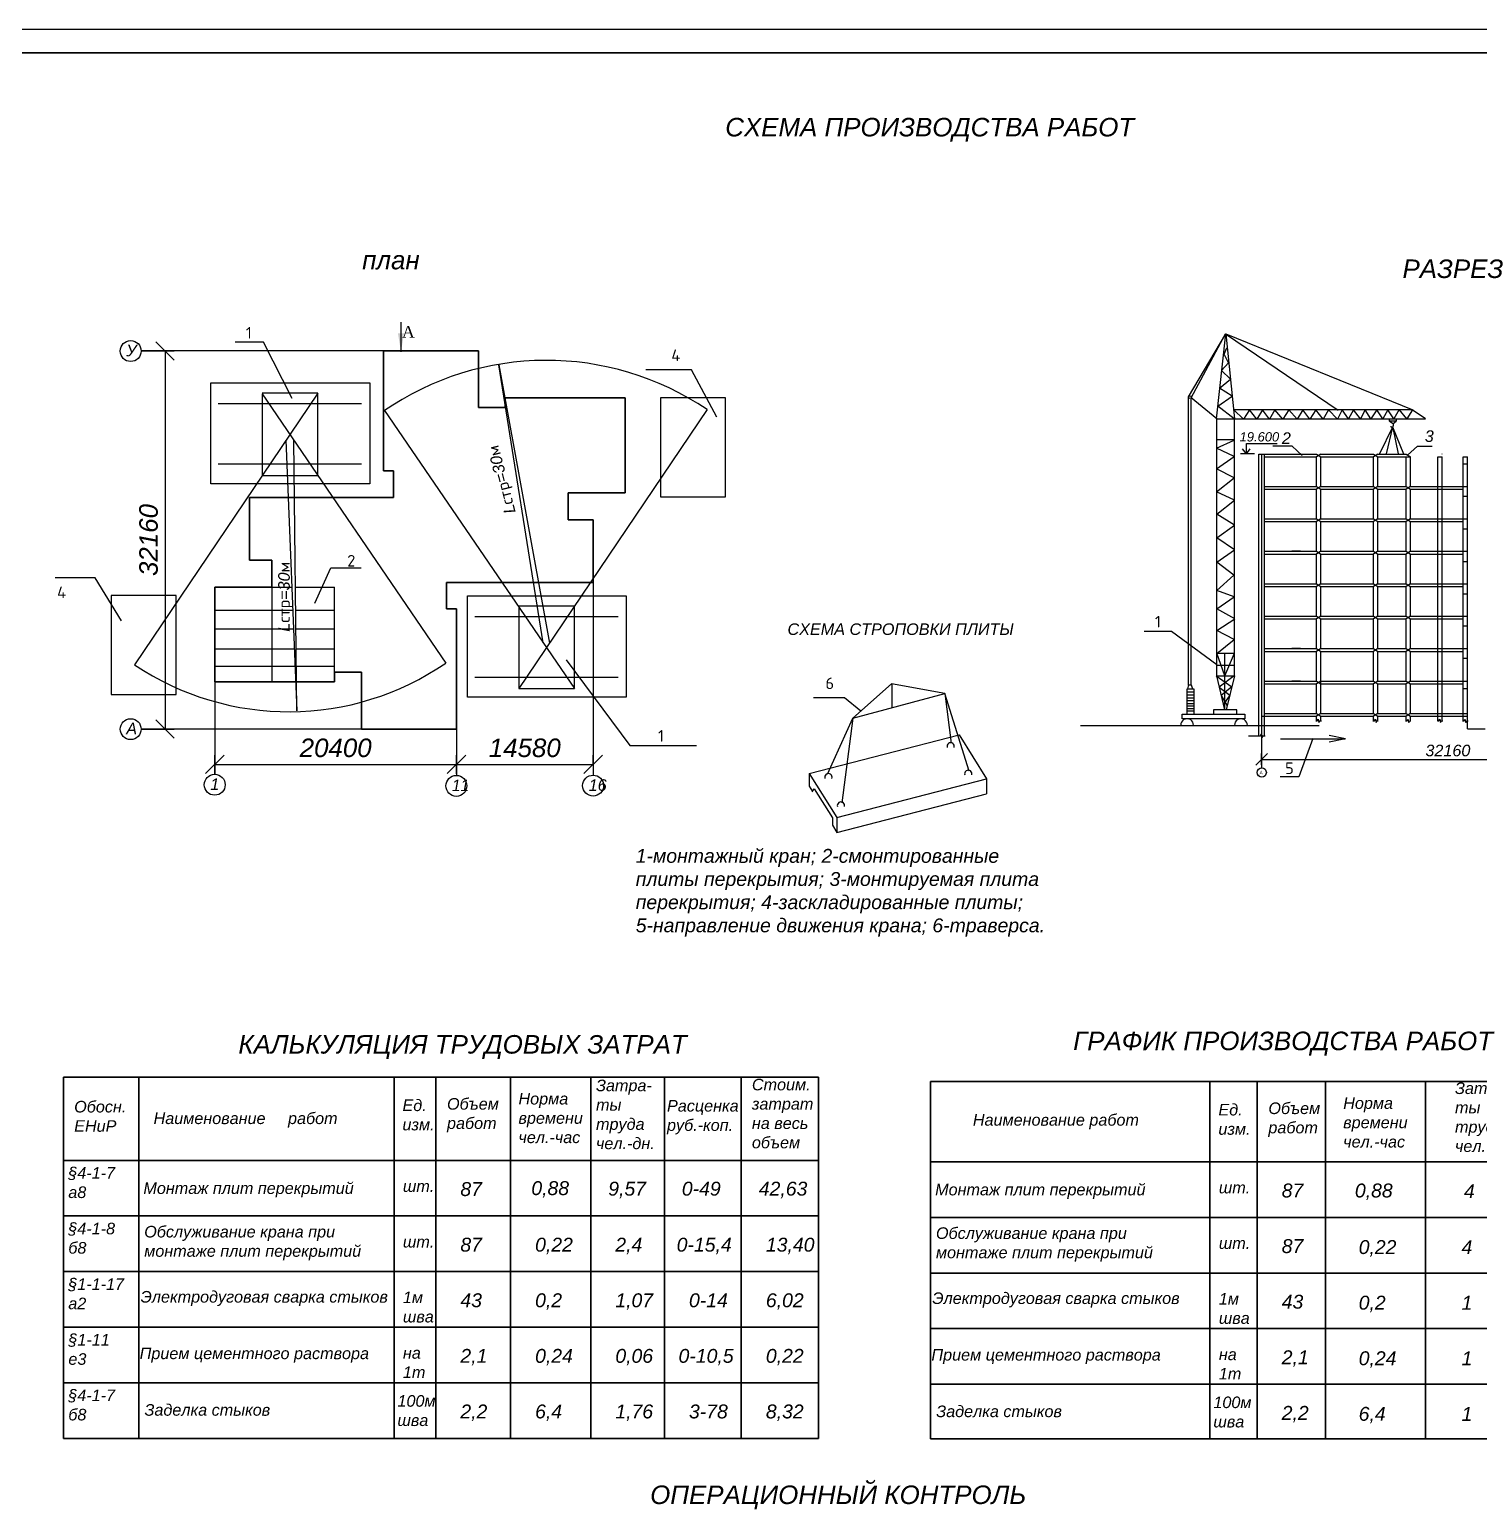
# Model space of a CAD drawing. Header units: millimetres. Extents: x 3254 to 5837, y -104 to 1724.
# Drawn here: x 4365 to 4678, y 1404.5 to 1723.9 of the extents above; entities that cross this region are included whole.
import ezdxf

# ---------------------------------------------------------------- set-up
doc = ezdxf.new("R2010")
doc.units = ezdxf.units.MM
doc.layers.add('Нормальная', color=5, linetype='Continuous', lineweight=25)
doc.layers.add('Толстая', color=6, linetype='Continuous', lineweight=35)
doc.layers.add('Текст', color=14, linetype='Continuous')
doc.styles.get("Standard").update_dxf_attribs({"font": 'ARIALI.TTF'})
doc.styles.add('style1', font='ARIALI.TTF', dxfattribs={"height": 4})
doc.dimstyles.new('Copy(2) of LIN', dxfattribs={"dimscale": 0, "dimtxt": 4, "dimasz": 4, "dimexe": 2, "dimexo": 0, "dimgap": 1.5, "dimtad": 1, "dimdec": 0, "dimdsep": 46, "dimtxsty": 'Standard', "dimblk": 'OBLIQUE', "dimcen": 5, "dimadec": 0, "dimazin": 0, "dimtfac": 1, "dimtdec": 0, "dimtmove": 0, "dimatfit": 0, "dimfxl": 0, "dimtolj": 1, "dimarcsym": 0})
doc.dimstyles.new('ISO-25', dxfattribs={"dimtxt": 2.5, "dimasz": 2.5, "dimexe": 1.25, "dimexo": 0.625, "dimtad": 1, "dimtxsty": 'Standard', "dimcen": 2.5, "dimadec": 0, "dimazin": 0, "dimtfac": 1, "dimtmove": 0, "dimatfit": 3, "dimfxl": 0, "dimarcsym": 0})

# ---------------------------------------------------------------- blocks, each defined once
blk = doc.blocks.new('_OBLIQUE')
at = {"color": 0, "linetype": 'ByBlock'}
blk.add_line((-0.5, -0.5), (0.5, 0.5), dxfattribs=at)
blk = doc.blocks.new('*D463')
at = {"layer": 'DEFPOINTS', "color": 0}
for p in [(4457.15, 1565.27), (4486.65, 1565.27), (4486.65, 1565.27)]:
    blk.add_point(p, dxfattribs=at)
at = {"layer": 'Нормальная', "color": 0, "lineweight": -2}
for p, q in [((4457.15, 1565.27), (4457.15, 1567.27)), ((4457.15, 1565.27), (4486.65, 1565.27)), ((4486.65, 1565.27), (4486.65, 1567.27))]:
    blk.add_line(p, q, dxfattribs=at)
at = {"layer": 'Нормальная', "color": 0, "lineweight": -2, "xscale": 4, "yscale": 4, "zscale": 4, "rotation": 180}
blk.add_blockref('_OBLIQUE', (4457.15, 1565.27), dxfattribs=at)
at = {"layer": 'Нормальная', "color": 0, "lineweight": -2, "xscale": 4, "yscale": 4, "zscale": 4}
blk.add_blockref('_OBLIQUE', (4486.65, 1565.27), dxfattribs=at)
at = {"layer": 'Нормальная', "color": 0, "insert": (4471.9, 1568.81), "char_height": 4, "attachment_point": 5}
blk.add_mtext('\\A1;14580', dxfattribs=at)
blk = doc.blocks.new('*D464')
at = {"layer": 'DEFPOINTS', "color": 0}
for p in [(4457.15, 1565.27), (4405.02, 1563.23), (4457.15, 1563.23)]:
    blk.add_point(p, dxfattribs=at)
at = {"layer": 'Нормальная', "color": 0, "lineweight": -2}
for p, q in [((4405.02, 1563.23), (4405.02, 1567.27)), ((4405.02, 1565.27), (4457.15, 1565.27)), ((4457.15, 1563.23), (4457.15, 1567.27))]:
    blk.add_line(p, q, dxfattribs=at)
at = {"layer": 'Нормальная', "color": 0, "lineweight": -2, "xscale": 4, "yscale": 4, "zscale": 4, "rotation": 180}
blk.add_blockref('_OBLIQUE', (4405.02, 1565.27), dxfattribs=at)
at = {"layer": 'Нормальная', "color": 0, "lineweight": -2, "xscale": 4, "yscale": 4, "zscale": 4}
blk.add_blockref('_OBLIQUE', (4457.15, 1565.27), dxfattribs=at)
at = {"layer": 'Нормальная', "color": 0, "insert": (4431.08, 1568.81), "char_height": 4, "attachment_point": 5}
blk.add_mtext('\\A1;20400', dxfattribs=at)
blk = doc.blocks.new('*D465')
at = {"layer": 'DEFPOINTS', "color": 0}
for p in [(4389.12, 1654.49), (4389.12, 1572.89), (4394.25, 1572.89)]:
    blk.add_point(p, dxfattribs=at)
at = {"layer": 'Нормальная', "color": 0, "lineweight": -2}
for p, q in [((4389.12, 1654.49), (4396.25, 1654.49)), ((4394.25, 1654.49), (4394.25, 1572.89)), ((4389.12, 1572.89), (4396.25, 1572.89))]:
    blk.add_line(p, q, dxfattribs=at)
at = {"layer": 'Нормальная', "color": 0, "lineweight": -2, "xscale": 4, "yscale": 4, "zscale": 4}
for p, rotation in [((4394.25, 1654.49), 90), ((4394.25, 1572.89), 270)]:
    blk.add_blockref('_OBLIQUE', p, dxfattribs=dict(at, rotation=rotation))
at = {"layer": 'Нормальная', "color": 0, "insert": (4390.71, 1613.69), "char_height": 4, "attachment_point": 5, "rotation": 90}
blk.add_mtext('\\A1;32160', dxfattribs=at)
blk = doc.blocks.new('*D466')
at = {"layer": 'DEFPOINTS', "color": 0}
for p in [(4711.37, 1566.33), (4630.97, 1564.55), (4711.37, 1564.55)]:
    blk.add_point(p, dxfattribs=at)
at = {"layer": 'Нормальная', "color": 0, "lineweight": -2}
for p, q in [((4630.97, 1565.17), (4630.97, 1567.58)), ((4630.97, 1566.33), (4711.37, 1566.33)), ((4711.37, 1565.17), (4711.37, 1567.58))]:
    blk.add_line(p, q, dxfattribs=at)
at = {"layer": 'Нормальная', "color": 0, "lineweight": -2, "xscale": 2.5, "yscale": 2.5, "zscale": 2.5, "rotation": 180}
blk.add_blockref('_OBLIQUE', (4630.97, 1566.33), dxfattribs=at)
at = {"layer": 'Нормальная', "color": 0, "lineweight": -2, "xscale": 2.5, "yscale": 2.5, "zscale": 2.5}
blk.add_blockref('_OBLIQUE', (4711.37, 1566.33), dxfattribs=at)
at = {"layer": 'Нормальная', "color": 0, "insert": (4671.17, 1568.24), "char_height": 2.5, "attachment_point": 5}
blk.add_mtext('32160', dxfattribs=at)

msp = doc.modelspace()

# ---------------------------------------------------------------- linework, layer by layer
at = {"layer": 'Нормальная', "color": 0}
for p, q in [((4615.203, 1644.58), (4623.205, 1658.184)), ((4615.777, 1644.409), (4623.166, 1658.164)), ((4621.223, 1639.823), (4623.203, 1658.177)), ((4623.166, 1658.164), (4647.461, 1641.746)), ((4623.203, 1658.177), (4625.082, 1639.818)), ((4623.205, 1658.184), (4663.57, 1641.803)), ((4415.528, 1656.384), (4409.363, 1656.384)), ((4421.693, 1644.204), (4415.528, 1656.384)), ((4622.849, 1653.776), (4623.463, 1655.185)), ((4441.418, 1654.494), (4389.118, 1654.494)), ((4451.361, 1654.494), (4441.418, 1654.494)), ((4466.331, 1651.506), (4477.218, 1591.398)), ((4475.88, 1591.493), (4466.331, 1651.506)), ((4622.288, 1650.282), (4623.784, 1651.967)), ((4623.784, 1651.967), (4622.849, 1653.776)), ((4507.923, 1650.401), (4498.042, 1650.401)), ((4513.342, 1640.212), (4507.923, 1650.401)), ((4621.867, 1646.452), (4624.244, 1648.444)), ((4624.244, 1648.444), (4622.288, 1650.282)), ((4427.247, 1645.409), (4387.667, 1586.761)), ((4404.151, 1647.623), (4438.447, 1647.623)), ((4404.151, 1625.789), (4404.151, 1647.623)), ((4427.247, 1645.409), (4415.237, 1645.409)), ((4415.237, 1645.209), (4454.868, 1587.145)), ((4415.237, 1645.209), (4415.237, 1627.614)), ((4427.247, 1627.614), (4427.247, 1645.409)), ((4438.447, 1647.623), (4438.447, 1625.789)), ((4624.627, 1644.729), (4621.867, 1646.452)), ((4405.751, 1643.185), (4436.67, 1643.185)), ((4511.254, 1641.831), (4470.614, 1581.612)), ((4515.255, 1644.351), (4501.23, 1644.351)), ((4501.23, 1644.351), (4501.23, 1623.018)), ((4515.255, 1623.018), (4515.255, 1644.351)), ((4615.203, 1582.384), (4615.203, 1644.58)), ((4615.777, 1582.359), (4615.777, 1644.409)), ((4621.279, 1639.872), (4615.777, 1644.404)), ((4621.483, 1642.584), (4624.627, 1644.729)), ((4625.049, 1639.827), (4621.483, 1642.584)), ((4663.471, 1641.791), (4624.798, 1641.791)), ((4627.015, 1639.808), (4624.995, 1641.776)), ((4628.345, 1641.776), (4627.015, 1639.808)), ((4629.961, 1639.808), (4628.345, 1641.776)), ((4631.143, 1641.776), (4629.961, 1639.808)), ((4632.67, 1639.808), (4631.143, 1641.776)), ((4633.802, 1641.776), (4632.67, 1639.808)), ((4635.576, 1639.808), (4633.802, 1641.776)), ((4636.856, 1641.776), (4635.576, 1639.808)), ((4638.629, 1639.808), (4636.856, 1641.776)), ((4639.861, 1641.776), (4638.629, 1639.808)), ((4641.388, 1639.808), (4639.861, 1641.776)), ((4642.668, 1641.776), (4641.388, 1639.808)), ((4644.244, 1639.808), (4642.668, 1641.776)), ((4645.426, 1641.776), (4644.244, 1639.808)), ((4647.347, 1639.808), (4645.426, 1641.776)), ((4648.36, 1641.773), (4647.347, 1639.808)), ((4649.736, 1639.818), (4648.36, 1641.773)), ((4650.807, 1641.773), (4649.736, 1639.818)), ((4652.276, 1639.818), (4650.807, 1641.773)), ((4653.346, 1641.773), (4652.276, 1639.818)), ((4654.57, 1639.818), (4653.346, 1641.773)), ((4655.855, 1641.773), (4654.57, 1639.818)), ((4657.14, 1639.818), (4655.855, 1641.773)), ((4658.241, 1641.773), (4657.14, 1639.818)), ((4659.526, 1639.818), (4658.241, 1641.773)), ((4660.689, 1641.835), (4659.526, 1639.818)), ((4662.341, 1639.818), (4660.689, 1641.835)), ((4663.504, 1641.773), (4662.341, 1639.818)), ((4666.314, 1639.818), (4663.471, 1641.791)), ((4441.643, 1641.654), (4482.624, 1581.612)), ((4621.267, 1639.818), (4625.082, 1639.818)), ((4621.267, 1584.35), (4621.267, 1639.818)), ((4625.082, 1639.818), (4666.314, 1639.818)), ((4625.082, 1584.35), (4625.082, 1639.818)), ((4658.587, 1639.36), (4658.587, 1639.811)), ((4660, 1639.36), (4658.587, 1639.36)), ((4658.593, 1639.348), (4659.381, 1638.813)), ((4659.371, 1638.82), (4659.371, 1638.339)), ((4659.381, 1638.813), (4660.003, 1639.367)), ((4660, 1639.811), (4660, 1639.36)), ((4659.24, 1638.036), (4656.387, 1632.273)), ((4659.24, 1638.036), (4657.875, 1632.273)), ((4659.24, 1638.098), (4661.597, 1632.273)), ((4659.302, 1637.912), (4660.419, 1632.273)), ((4420.36, 1635.213), (4422.725, 1576.841)), ((4422.725, 1576.841), (4422.022, 1635.259)), ((4621.241, 1633.494), (4625.062, 1635.267)), ((4625.062, 1631.722), (4621.241, 1633.494)), ((4621.267, 1635.358), (4625.082, 1635.358)), ((4629.449, 1632.32), (4626.393, 1632.32)), ((4627.727, 1632.32), (4626.866, 1633.401)), ((4627.727, 1632.32), (4627.727, 1634.547)), ((4627.727, 1634.547), (4634.332, 1634.547)), ((4627.727, 1632.32), (4628.458, 1633.347)), ((4630.328, 1632.257), (4642.798, 1632.257)), ((4630.328, 1571.449), (4630.328, 1632.257)), ((4630.965, 1632.257), (4630.965, 1564.499)), ((4631.603, 1571.449), (4631.603, 1632.257)), ((4637.533, 1633.938), (4633.403, 1633.938)), ((4639.684, 1631.961), (4637.533, 1633.938)), ((4643.748, 1632.257), (4642.798, 1631.657)), ((4642.798, 1632.257), (4643.748, 1631.657)), ((4643.748, 1632.257), (4655.09, 1632.257)), ((4650.228, 1632.257), (4652.728, 1632.257)), ((4656.04, 1632.257), (4655.09, 1631.657)), ((4655.09, 1632.257), (4656.04, 1631.657)), ((4656.04, 1632.257), (4662.14, 1632.257)), ((4662.14, 1632.257), (4663.09, 1631.657)), ((4662.458, 1632.04), (4664.629, 1633.976)), ((4664.629, 1633.976), (4667.769, 1633.976)), ((4669.94, 1632.257), (4669.94, 1632.26)), ((4436.67, 1630.049), (4405.751, 1630.049)), ((4621.241, 1629.063), (4625.062, 1631.722)), ((4625.062, 1627.086), (4621.241, 1629.063)), ((4631.603, 1631.657), (4642.798, 1631.657)), ((4642.798, 1625.257), (4642.798, 1631.657)), ((4643.748, 1631.657), (4655.09, 1631.657)), ((4643.748, 1625.257), (4643.748, 1631.657)), ((4655.09, 1625.257), (4655.09, 1631.657)), ((4656.04, 1631.657), (4663.09, 1631.657)), ((4656.04, 1625.257), (4656.04, 1631.657)), ((4662.14, 1625.257), (4662.14, 1631.657)), ((4663.09, 1625.257), (4663.09, 1631.657)), ((4668.99, 1631.662), (4669.94, 1631.662)), ((4668.99, 1574.675), (4668.99, 1631.662)), ((4669.94, 1574.675), (4669.94, 1631.662)), ((4674.44, 1631.662), (4675.39, 1631.662)), ((4674.44, 1574.675), (4674.44, 1631.662)), ((4674.44, 1630.153), (4675.39, 1630.153)), ((4675.39, 1572.945), (4675.39, 1631.662)), ((4415.237, 1627.614), (4427.247, 1627.614)), ((4621.241, 1624.086), (4625.062, 1627.086)), ((4438.447, 1625.789), (4404.151, 1625.789)), ((4501.23, 1623.018), (4515.255, 1623.018)), ((4625.113, 1622.309), (4621.241, 1624.086)), ((4631.603, 1625.257), (4642.798, 1625.257)), ((4631.603, 1624.657), (4642.798, 1624.657)), ((4643.748, 1625.257), (4642.798, 1624.657)), ((4642.798, 1625.257), (4643.748, 1624.657)), ((4642.798, 1618.257), (4642.798, 1624.657)), ((4643.748, 1625.257), (4655.09, 1625.257)), ((4643.748, 1624.657), (4655.09, 1624.657)), ((4643.748, 1618.257), (4643.748, 1624.657)), ((4650.228, 1625.257), (4652.728, 1625.257)), ((4656.04, 1625.257), (4655.09, 1624.657)), ((4655.09, 1625.257), (4656.04, 1624.657)), ((4655.09, 1618.257), (4655.09, 1624.657)), ((4656.04, 1625.257), (4662.14, 1625.257)), ((4656.04, 1624.657), (4662.14, 1624.657)), ((4656.04, 1618.257), (4656.04, 1624.657)), ((4663.09, 1625.257), (4662.14, 1624.657)), ((4662.14, 1625.257), (4663.09, 1624.657)), ((4662.14, 1618.257), (4662.14, 1624.657)), ((4663.09, 1625.257), (4675.39, 1625.257)), ((4663.09, 1624.657), (4674.44, 1624.657)), ((4663.09, 1618.257), (4663.09, 1624.657)), ((4669.932, 1625.258), (4672.432, 1625.258)), ((4674.44, 1623.158), (4675.39, 1623.158)), ((4621.293, 1619.256), (4625.113, 1622.309)), ((4625.113, 1616.891), (4621.293, 1619.256)), ((4621.293, 1614.143), (4625.113, 1616.891)), ((4631.603, 1618.257), (4642.798, 1618.257)), ((4631.603, 1617.657), (4642.798, 1617.657)), ((4643.748, 1618.257), (4642.798, 1617.657)), ((4642.798, 1618.257), (4643.748, 1617.657)), ((4642.798, 1611.257), (4642.798, 1617.657)), ((4643.748, 1618.257), (4655.09, 1618.257)), ((4643.748, 1617.657), (4655.09, 1617.657)), ((4643.748, 1611.257), (4643.748, 1617.657)), ((4650.228, 1618.257), (4652.728, 1618.257)), ((4656.04, 1618.257), (4655.09, 1617.657)), ((4655.09, 1618.257), (4656.04, 1617.657)), ((4655.09, 1611.257), (4655.09, 1617.657)), ((4656.04, 1618.257), (4662.14, 1618.257)), ((4656.04, 1617.657), (4662.14, 1617.657)), ((4656.04, 1611.257), (4656.04, 1617.657)), ((4663.09, 1618.257), (4662.14, 1617.657)), ((4662.14, 1618.257), (4663.09, 1617.657)), ((4662.14, 1611.257), (4662.14, 1617.657)), ((4663.09, 1618.257), (4675.39, 1618.257)), ((4663.09, 1617.657), (4674.44, 1617.657)), ((4663.09, 1611.257), (4663.09, 1617.657)), ((4625.113, 1611.548), (4621.293, 1614.143)), ((4674.44, 1616.078), (4675.39, 1616.078)), ((4621.293, 1608.877), (4625.113, 1611.548)), ((4631.603, 1611.257), (4642.798, 1611.257)), ((4631.603, 1610.657), (4642.798, 1610.657)), ((4639.337, 1611.259), (4637.462, 1611.259)), ((4643.748, 1611.257), (4642.798, 1610.657)), ((4642.798, 1611.257), (4643.748, 1610.657)), ((4642.798, 1604.257), (4642.798, 1610.657)), ((4643.748, 1611.257), (4655.09, 1611.257)), ((4643.748, 1610.657), (4655.09, 1610.657)), ((4643.748, 1604.257), (4643.748, 1610.657)), ((4650.228, 1611.257), (4652.728, 1611.257)), ((4656.04, 1611.257), (4655.09, 1610.657)), ((4655.09, 1611.257), (4656.04, 1610.657)), ((4655.09, 1604.257), (4655.09, 1610.657)), ((4656.04, 1611.257), (4662.14, 1611.257)), ((4656.04, 1610.657), (4662.14, 1610.657)), ((4656.04, 1604.257), (4656.04, 1610.657)), ((4663.09, 1611.257), (4662.14, 1610.657)), ((4662.14, 1611.257), (4663.09, 1610.657)), ((4662.14, 1604.257), (4662.14, 1610.657)), ((4663.09, 1611.257), (4675.39, 1611.257)), ((4663.09, 1610.657), (4674.44, 1610.657)), ((4663.09, 1604.257), (4663.09, 1610.657)), ((4426.592, 1600.034), (4430.068, 1607.674)), ((4430.068, 1607.674), (4436.558, 1607.674)), ((4624.96, 1606.129), (4621.293, 1608.877)), ((4674.44, 1609.035), (4675.39, 1609.035)), ((4379.148, 1605.505), (4370.542, 1605.505)), ((4384.886, 1596.271), (4379.148, 1605.505)), ((4417.271, 1603.48), (4421.646, 1603.48)), ((4417.271, 1603.48), (4417.271, 1583.066)), ((4422.404, 1603.48), (4430.855, 1603.48)), ((4430.855, 1585.155), (4430.855, 1603.539)), ((4454.976, 1604.529), (4457.146, 1604.529)), ((4486.655, 1604.529), (4486.655, 1562.877)), ((4621.288, 1602.824), (4624.96, 1606.129)), ((4631.603, 1604.257), (4642.798, 1604.257)), ((4631.603, 1603.657), (4642.798, 1603.657)), ((4643.748, 1604.257), (4642.798, 1603.657)), ((4642.798, 1604.257), (4643.748, 1603.657)), ((4642.798, 1597.257), (4642.798, 1603.657)), ((4643.748, 1604.257), (4655.09, 1604.257)), ((4643.748, 1603.657), (4655.09, 1603.657)), ((4643.748, 1597.257), (4643.748, 1603.657)), ((4650.228, 1604.257), (4652.728, 1604.257)), ((4656.04, 1604.257), (4655.09, 1603.657)), ((4655.09, 1604.257), (4656.04, 1603.657)), ((4655.09, 1597.257), (4655.09, 1603.657)), ((4656.04, 1604.257), (4662.14, 1604.257)), ((4656.04, 1603.657), (4662.14, 1603.657)), ((4656.04, 1597.257), (4656.04, 1603.657)), ((4663.09, 1604.257), (4662.14, 1603.657)), ((4662.14, 1604.257), (4663.09, 1603.657)), ((4662.14, 1597.257), (4662.14, 1603.657)), ((4663.09, 1604.257), (4675.39, 1604.257)), ((4663.09, 1603.657), (4674.44, 1603.657)), ((4663.09, 1597.257), (4663.09, 1603.657)), ((4396.68, 1601.684), (4382.655, 1601.684)), ((4382.655, 1601.684), (4382.655, 1580.35)), ((4396.68, 1580.35), (4396.68, 1601.684)), ((4459.528, 1601.621), (4493.824, 1601.621)), ((4459.528, 1579.788), (4459.528, 1601.621)), ((4493.824, 1601.621), (4493.824, 1579.788)), ((4625.063, 1601.41), (4621.288, 1602.824)), ((4621.288, 1598.851), (4625.063, 1601.41)), ((4674.44, 1602.089), (4675.39, 1602.089)), ((4405.018, 1598.577), (4421.844, 1598.577)), ((4422.463, 1598.577), (4430.855, 1598.577)), ((4461.127, 1597.184), (4492.047, 1597.184)), ((4482.624, 1599.408), (4470.614, 1599.408)), ((4470.614, 1599.208), (4470.614, 1581.612)), ((4482.624, 1581.612), (4482.624, 1599.408)), ((4625.198, 1596.696), (4621.288, 1598.851)), ((4631.603, 1597.257), (4642.798, 1597.257)), ((4643.748, 1597.257), (4642.798, 1596.657)), ((4642.798, 1597.257), (4643.748, 1596.657)), ((4643.748, 1597.257), (4655.09, 1597.257)), ((4650.228, 1597.257), (4652.728, 1597.257)), ((4656.04, 1597.257), (4655.09, 1596.657)), ((4655.09, 1597.257), (4656.04, 1596.657)), ((4656.04, 1597.257), (4662.14, 1597.257)), ((4663.09, 1597.257), (4662.14, 1596.657)), ((4662.14, 1597.257), (4663.09, 1596.657)), ((4663.09, 1597.257), (4675.39, 1597.257)), ((4405.018, 1594.537), (4422.008, 1594.537)), ((4422.512, 1594.537), (4430.855, 1594.537)), ((4611.543, 1593.909), (4605.59, 1593.909)), ((4621.285, 1586.745), (4611.543, 1593.909)), ((4621.288, 1594.137), (4625.198, 1596.696)), ((4625.063, 1592.185), (4621.288, 1594.137)), ((4631.603, 1596.657), (4642.798, 1596.657)), ((4642.798, 1590.257), (4642.798, 1596.657)), ((4643.748, 1596.657), (4655.09, 1596.657)), ((4643.748, 1590.257), (4643.748, 1596.657)), ((4655.09, 1590.257), (4655.09, 1596.657)), ((4656.04, 1596.657), (4662.14, 1596.657)), ((4656.04, 1590.257), (4656.04, 1596.657)), ((4662.14, 1590.257), (4662.14, 1596.657)), ((4663.09, 1596.657), (4674.44, 1596.657)), ((4663.09, 1590.257), (4663.09, 1596.657)), ((4674.44, 1595.164), (4675.39, 1595.164)), ((4621.288, 1589.222), (4625.063, 1592.185)), ((4405.018, 1590.169), (4422.185, 1590.169)), ((4422.564, 1590.169), (4430.855, 1590.169)), ((4480.806, 1587.801), (4494.591, 1569.337)), ((4623.028, 1584.35), (4621.267, 1589.233)), ((4621.267, 1589.233), (4625.082, 1589.233)), ((4623.028, 1584.35), (4625.082, 1589.233)), ((4623.028, 1577.063), (4623.028, 1589.233)), ((4631.603, 1590.257), (4642.798, 1590.257)), ((4631.603, 1589.657), (4642.798, 1589.657)), ((4639.338, 1590.263), (4637.463, 1590.263)), ((4643.748, 1590.257), (4642.798, 1589.657)), ((4642.798, 1590.257), (4643.748, 1589.657)), ((4642.798, 1583.257), (4642.798, 1589.657)), ((4643.748, 1590.257), (4655.09, 1590.257)), ((4643.748, 1589.657), (4655.09, 1589.657)), ((4643.748, 1583.257), (4643.748, 1589.657)), ((4650.228, 1590.257), (4652.728, 1590.257)), ((4656.04, 1590.257), (4655.09, 1589.657)), ((4655.09, 1590.257), (4656.04, 1589.657)), ((4655.09, 1583.257), (4655.09, 1589.657)), ((4656.04, 1590.257), (4662.14, 1590.257)), ((4656.04, 1589.657), (4662.14, 1589.657)), ((4656.04, 1583.257), (4656.04, 1589.657)), ((4663.09, 1590.257), (4662.14, 1589.657)), ((4662.14, 1590.257), (4663.09, 1589.657)), ((4662.14, 1583.257), (4662.14, 1589.657)), ((4663.09, 1590.257), (4675.39, 1590.257)), ((4663.09, 1589.657), (4674.44, 1589.657)), ((4663.09, 1583.257), (4663.09, 1589.657)), ((4674.44, 1588.158), (4675.39, 1588.158)), ((4405.018, 1586.456), (4422.335, 1586.456)), ((4405.018, 1585.155), (4405.018, 1563.227)), ((4422.609, 1586.456), (4430.855, 1586.456)), ((4621.179, 1584.399), (4624.516, 1581.982)), ((4621.267, 1586.649), (4625.082, 1586.649)), ((4621.267, 1584.35), (4625.082, 1584.35)), ((4621.267, 1584.35), (4625.082, 1584.35)), ((4623.028, 1577.063), (4621.267, 1584.35)), ((4625.017, 1584.399), (4621.763, 1581.899)), ((4625.082, 1584.35), (4623.322, 1577.063)), ((4492.047, 1584.048), (4461.127, 1584.048)), ((4470.614, 1581.612), (4482.624, 1581.612)), ((4551.051, 1582.613), (4542.722, 1575.273)), ((4551.051, 1582.613), (4542.722, 1575.273)), ((4562.561, 1580.569), (4551.051, 1582.613)), ((4551.114, 1582.657), (4551.114, 1577.49)), ((4614.867, 1581.559), (4616.35, 1581.559)), ((4614.867, 1576.126), (4614.867, 1581.559)), ((4615.007, 1581.564), (4615.223, 1582.397)), ((4615.223, 1582.397), (4615.763, 1582.397)), ((4615.763, 1582.397), (4616.072, 1581.564)), ((4616.35, 1581.559), (4616.35, 1576.126)), ((4621.763, 1581.899), (4624.099, 1580.232)), ((4624.516, 1581.982), (4622.263, 1580.148)), ((4631.603, 1583.257), (4642.798, 1583.257)), ((4631.603, 1582.657), (4642.798, 1582.657)), ((4639.347, 1583.245), (4637.472, 1583.245)), ((4643.748, 1583.257), (4642.798, 1582.657)), ((4642.798, 1583.257), (4643.748, 1582.657)), ((4642.798, 1576.257), (4642.798, 1582.657)), ((4643.748, 1582.657), (4643.748, 1583.257)), ((4643.748, 1583.257), (4655.09, 1583.257)), ((4643.748, 1576.257), (4643.748, 1582.657)), ((4643.748, 1582.657), (4655.09, 1582.657)), ((4650.228, 1583.257), (4652.728, 1583.257)), ((4656.04, 1583.257), (4655.09, 1582.657)), ((4655.09, 1583.257), (4656.04, 1582.657)), ((4655.09, 1576.257), (4655.09, 1582.657)), ((4656.04, 1583.257), (4662.14, 1583.257)), ((4656.04, 1576.257), (4656.04, 1582.657)), ((4656.04, 1582.657), (4662.14, 1582.657)), ((4663.09, 1583.257), (4662.14, 1582.657)), ((4662.14, 1583.257), (4663.09, 1582.657)), ((4662.14, 1576.257), (4662.14, 1582.657)), ((4663.09, 1583.257), (4675.39, 1583.257)), ((4663.09, 1582.657), (4674.44, 1582.657)), ((4663.09, 1576.257), (4663.09, 1582.657)), ((4674.44, 1581.661), (4675.39, 1581.661)), ((4382.655, 1580.35), (4396.68, 1580.35)), ((4493.824, 1579.788), (4459.528, 1579.788)), ((4540.887, 1579.648), (4534.264, 1579.648)), ((4544.441, 1576.744), (4540.887, 1579.648)), ((4542.722, 1575.273), (4562.561, 1580.569)), ((4562.561, 1580.569), (4563.912, 1569.836)), ((4567.862, 1563.827), (4562.561, 1580.569)), ((4614.867, 1580.921), (4616.35, 1580.921)), ((4614.867, 1580.268), (4616.35, 1580.268)), ((4614.867, 1579.615), (4616.35, 1579.615)), ((4614.867, 1579.016), (4616.35, 1579.016)), ((4614.867, 1578.418), (4616.35, 1578.418)), ((4622.263, 1580.148), (4623.515, 1577.898)), ((4624.099, 1580.232), (4622.681, 1578.148)), ((4537.249, 1563.143), (4542.722, 1575.273)), ((4542.722, 1575.273), (4540.328, 1556.993)), ((4613.792, 1576.126), (4627.309, 1576.126)), ((4613.792, 1575.114), (4613.792, 1576.126)), ((4627.309, 1575.114), (4613.792, 1575.114)), ((4614.862, 1577.874), (4616.35, 1577.874)), ((4614.867, 1577.303), (4616.35, 1577.303)), ((4614.867, 1576.813), (4616.35, 1576.813)), ((4620.581, 1577.059), (4620.581, 1576.126)), ((4625.58, 1577.059), (4620.581, 1577.059)), ((4625.58, 1576.126), (4625.58, 1577.059)), ((4627.309, 1576.126), (4627.309, 1575.114)), ((4630.965, 1575.657), (4642.798, 1575.657)), ((4630.965, 1575.657), (4639.002, 1575.657)), ((4631.603, 1576.257), (4642.798, 1576.257)), ((4643.748, 1576.257), (4642.798, 1575.657)), ((4642.798, 1576.257), (4643.748, 1575.657)), ((4642.798, 1574.675), (4642.798, 1575.657)), ((4642.981, 1574.675), (4643.17, 1574.993)), ((4643.17, 1574.993), (4643.348, 1574.317)), ((4643.748, 1576.257), (4655.09, 1576.257)), ((4643.748, 1575.657), (4655.09, 1575.657)), ((4643.748, 1574.675), (4643.748, 1575.657)), ((4656.04, 1576.257), (4655.09, 1575.657)), ((4655.09, 1576.257), (4656.04, 1575.657)), ((4655.09, 1574.675), (4655.09, 1575.657)), ((4655.322, 1574.675), (4655.511, 1574.992)), ((4655.511, 1574.992), (4655.69, 1574.316)), ((4656.04, 1576.257), (4662.14, 1576.257)), ((4656.04, 1575.657), (4662.14, 1575.657)), ((4656.04, 1574.675), (4656.04, 1575.657)), ((4663.09, 1576.257), (4662.14, 1575.657)), ((4662.14, 1576.257), (4663.09, 1575.657)), ((4662.14, 1574.675), (4662.14, 1575.657)), ((4662.364, 1574.675), (4662.554, 1574.994)), ((4662.554, 1574.994), (4662.733, 1574.318)), ((4663.09, 1576.257), (4668.99, 1576.257)), ((4663.09, 1575.657), (4675.39, 1575.657)), ((4663.09, 1574.675), (4663.09, 1575.657)), ((4668.99, 1576.257), (4675.39, 1576.257)), ((4669.235, 1574.675), (4669.424, 1574.994)), ((4669.424, 1574.994), (4669.603, 1574.318)), ((4674.672, 1574.675), (4674.862, 1574.994)), ((4674.862, 1574.994), (4675.04, 1574.318)), ((4436.63, 1572.887), (4389.118, 1572.887)), ((4453.764, 1572.887), (4457.146, 1572.887)), ((4457.146, 1572.887), (4457.146, 1562.928)), ((4533.316, 1563.272), (4565.655, 1571.623)), ((4565.655, 1571.623), (4571.595, 1562.173)), ((4591.849, 1573.685), (4643.379, 1573.685)), ((4630.723, 1571.449), (4630.916, 1571.773)), ((4630.916, 1571.773), (4631.094, 1571.097)), ((4642.698, 1574.675), (4642.981, 1574.675)), ((4643.348, 1574.317), (4643.515, 1574.675)), ((4643.515, 1574.675), (4643.854, 1574.675)), ((4649.038, 1570.796), (4645.507, 1571.511)), ((4654.991, 1574.675), (4655.323, 1574.675)), ((4655.69, 1574.316), (4655.857, 1574.675)), ((4655.857, 1574.675), (4656.137, 1574.675)), ((4662.026, 1574.675), (4662.364, 1574.675)), ((4662.733, 1574.318), (4662.9, 1574.676)), ((4662.9, 1574.675), (4663.207, 1574.675)), ((4668.895, 1574.675), (4669.235, 1574.675)), ((4669.603, 1574.318), (4669.77, 1574.675)), ((4669.77, 1574.675), (4670.065, 1574.675)), ((4674.289, 1574.675), (4674.672, 1574.675)), ((4675.04, 1574.318), (4675.207, 1574.675)), ((4675.207, 1574.675), (4675.522, 1574.675)), ((4675.39, 1572.945), (4679.24, 1572.945)), ((4494.591, 1569.337), (4509.001, 1569.337)), ((4628.144, 1571.449), (4630.723, 1571.449)), ((4631.094, 1571.097), (4631.262, 1571.455)), ((4631.259, 1571.449), (4631.757, 1571.449)), ((4635.031, 1570.781), (4648.971, 1570.781)), ((4642.027, 1570.818), (4639.001, 1562.59)), ((4649.038, 1570.796), (4645.507, 1570.081)), ((4533.316, 1563.272), (4533.316, 1560.538)), ((4533.316, 1563.272), (4539.256, 1553.823)), ((4539.256, 1553.823), (4571.595, 1562.173)), ((4571.595, 1562.173), (4571.595, 1558.915)), ((4639.001, 1562.59), (4634.967, 1562.59)), ((4533.316, 1560.538), (4534.005, 1559.382)), ((4533.96, 1559.305), (4534.358, 1559.991)), ((4534.358, 1559.991), (4538.336, 1553.742)), ((4539.256, 1550.564), (4571.595, 1558.915)), ((4538.336, 1553.742), (4538.336, 1552.11)), ((4539.256, 1553.823), (4539.256, 1550.564)), ((4538.336, 1552.11), (4539.256, 1550.564))]:
    msp.add_line(p, q, dxfattribs=at)
for centre, radius in [((4386.837, 1654.478), 2.255), ((4615.503, 1644.514), 0.296), ((4386.837, 1572.871), 2.255), ((4404.974, 1560.865), 2.255), ((4457.135, 1560.62), 2.255), ((4486.655, 1560.679), 2.255), ((4630.999, 1563.514), 0.986)]:
    msp.add_circle(centre, radius, dxfattribs=at)
for centre, radius, start, end in [((4476.579, 1590.612), 61.853, 55.90271, 124.64255), ((4659.098, 1638.291), 0.277, 187.91045, 9.95984), ((4420.984, 1636.436), 59.814, 236.15005, 304.50587), ((4614.873, 1573.72), 1.386, 358.54356, 181.45644), ((4626.498, 1573.72), 1.386, 358.54356, 181.45644), ((4563.835, 1569.139), 0.787, 342.39936, 197.60064), ((4537.459, 1562.478), 0.787, 342.39936, 197.60064), ((4567.63, 1563.214), 0.787, 342.39936, 197.60064), ((4540.157, 1556.392), 0.787, 342.39936, 197.60064)]:
    msp.add_arc(centre, radius, start, end, dxfattribs=at)
at = {"layer": 'Текст', "color": 0}
msp.add_line((4966.043, 1723.863), (4125.043, 1723.863), dxfattribs=at)
at = {"layer": 'Толстая', "color": 0}
for p, q in [((4961.043, 1718.863), (4145.043, 1718.863)), ((4461.922, 1654.494), (4441.418, 1654.494)), ((4441.418, 1628.659), (4441.418, 1654.494)), ((4461.922, 1654.494), (4461.922, 1642.273)), ((4467.697, 1642.273), (4461.922, 1642.273)), ((4467.697, 1644.386), (4493.556, 1644.386)), ((4467.697, 1642.273), (4467.697, 1644.386)), ((4493.556, 1644.386), (4493.556, 1623.855)), ((4443.532, 1628.659), (4441.418, 1628.659)), ((4443.532, 1622.893), (4443.532, 1628.659)), ((4412.468, 1622.893), (4443.532, 1622.893)), ((4412.468, 1622.893), (4412.468, 1609.309)), ((4481.283, 1623.855), (4481.283, 1618.065)), ((4493.556, 1623.855), (4481.283, 1623.855)), ((4481.283, 1618.065), (4486.655, 1618.065)), ((4486.655, 1618.065), (4486.655, 1604.529)), ((4412.468, 1609.309), (4417.271, 1609.309)), ((4417.271, 1603.48), (4417.271, 1609.309)), ((4405.018, 1603.48), (4417.271, 1603.48)), ((4405.018, 1583.066), (4405.018, 1603.48)), ((4454.976, 1598.807), (4454.976, 1604.529)), ((4454.976, 1604.529), (4486.655, 1604.529)), ((4457.146, 1598.807), (4454.976, 1598.807)), ((4457.146, 1572.887), (4457.146, 1598.807)), ((4430.855, 1585.155), (4431.883, 1585.155)), ((4430.855, 1585.155), (4436.63, 1585.155)), ((4430.855, 1583.066), (4430.855, 1585.155)), ((4436.63, 1572.887), (4436.63, 1585.155)), ((4405.018, 1583.066), (4430.855, 1583.066)), ((4436.63, 1572.887), (4457.146, 1572.887)), ((4372.309, 1497.784), (4535.323, 1497.784)), ((4372.309, 1497.784), (4372.309, 1419.784)), ((4388.56, 1497.784), (4388.56, 1419.784)), ((4443.681, 1497.784), (4443.681, 1419.784)), ((4452.692, 1497.784), (4452.692, 1419.784)), ((4468.823, 1497.784), (4468.823, 1419.784)), ((4486.141, 1497.784), (4486.141, 1419.784)), ((4502.035, 1497.784), (4502.035, 1419.784)), ((4518.641, 1497.784), (4518.641, 1419.784)), ((4535.323, 1497.784), (4535.323, 1419.784)), ((4559.469, 1496.836), (4709.786, 1496.836)), ((4559.469, 1496.836), (4559.469, 1419.69)), ((4619.812, 1496.836), (4619.812, 1419.69)), ((4629.993, 1496.836), (4629.993, 1419.69)), ((4644.757, 1496.836), (4644.757, 1419.69)), ((4666.307, 1496.836), (4666.307, 1419.69)), ((4372.309, 1479.784), (4535.323, 1479.784)), ((4559.469, 1479.477), (4709.786, 1479.477)), ((4372.309, 1467.784), (4535.323, 1467.784)), ((4559.469, 1467.477), (4709.786, 1467.477)), ((4372.309, 1455.784), (4535.323, 1455.784)), ((4559.469, 1455.477), (4709.786, 1455.477)), ((4372.332, 1443.784), (4535.323, 1443.784)), ((4559.469, 1443.477), (4709.786, 1443.477)), ((4372.309, 1431.784), (4535.323, 1431.784)), ((4559.469, 1431.477), (4709.786, 1431.477)), ((4372.309, 1419.784), (4535.323, 1419.784)), ((4709.786, 1419.69), (4559.469, 1419.69))]:
    msp.add_line(p, q, dxfattribs=at)

# ---------------------------------------------------------------- texts
at = {"layer": 'Нормальная', "color": 0, "attachment_point": 1}
for s, insert, char_height, width in [('{\\fArial|b0|i1|c204|p34;СХЕМА ПРОИЗВОДСТВА РАБОТ}', (4515.177, 1704.807), 4, 268.43977), ('{\\fArial|b0|i1|c204|p34;план}', (4436.807, 1676.113), 4, 36.15889), ('{\\fArial|b0|i1|c204|p34;РАЗРЕЗ}', (4661.37, 1674.242), 4, 52.7704), ('{\\Ftxt.shx|c204;1}', (4411.692, 1659.668), 2.5, 6.43883), ('{\\fArial|b0|i1|c204|p34;У}', (4385.883, 1655.842), 2.5, 2.11648), ('{\\Ftxt.shx|c204;4}', (4503.533, 1654.818), 2.5, 6.43883), ('{\\fArial|b0|i1|c204|p34;19.600}', (4626.208, 1636.963), 2, 2.92981), ('{\\fArial|b0|i1|c204|p34;2}', (4635.336, 1636.931), 2.5, 6.43883), ('{\\fArial|b0|i1|c204|p34;3}', (4666.181, 1637.358), 2.5, 6.43883), ('{\\Ftxt.shx|c204;2}', (4433.563, 1610.463), 2.5, 6.43883), ('{\\Ftxt.shx|c204;4}', (4370.945, 1603.661), 2.5, 6.43883), ('{\\Ftxt.shx|c204;1}', (4607.934, 1597.328), 2.5, 7.1312), ('{\\fArial|b0|i1|c204|p34;СХЕМА СТРОПОВКИ ПЛИТЫ}', (4528.615, 1595.697), 2.5, 50.16445), ('{\\Ftxt.shx|c204;6}', (4536.797, 1584.009), 2.5, 6.43883), ('{\\fArial|b0|i1|c204|p34;А}', (4385.883, 1574.236), 2.5, 2.11648), ('{\\Ftxt.shx|c204;1}', (4500.664, 1572.668), 2.5, 6.43883), ('{\\Ftxt.shx|c204;5}', (4636.019, 1565.676), 2.5, 6.43883), ('{\\fArial|b0|i1|c204|p34;1}', (4404.021, 1562.229), 2.5, 2.11648), ('{\\fTxt|b0|i1|c204|p2;11}', (4456.181, 1561.985), 2.5, 2.11648), ('{\\fArial|b0|i1|c204|p34;16}', (4485.701, 1562.043), 2.5, 2.11648)]:
    msp.add_mtext(s, dxfattribs=dict(at, insert=insert, char_height=char_height, width=width))
for s, insert, char_height in [('{\\fTimes New Roman|b0|i0|c204|p18;А}', (4445.411, 1659.898), 2.5), ('{\\Ftxt.shx|c204;А}', (4630.48, 1563.875), 0.75)]:
    msp.add_mtext(s, dxfattribs=dict(at, insert=insert, char_height=char_height))
at = {"layer": 'Нормальная', "color": 0, "char_height": 2.5, "attachment_point": 1}
for insert, rotation in [((4467.522, 1619.111), 104.35798), ((4418.675, 1593.884), 90)]:
    msp.add_mtext('L{\\Ftxt.shx|c204;стр}=30{\\Ftxt.shx|c204;м}', dxfattribs=dict(at, insert=insert, rotation=rotation))
at = {"layer": 'Толстая', "color": 0, "insert": (4495.855, 1547.019), "char_height": 3, "width": 89.00146, "attachment_point": 1, "style": 'style1'}
msp.add_mtext('{\\fArial|b0|i1|c204|p34;1-монтажный кран; 2-смонтированные плиты перекрытия; 3-монтируемая плита перекрытия; 4-заскладированные плиты; 5-направление движения крана; 6-траверса. }', dxfattribs=at)
at = {"layer": 'Толстая', "color": 0, "attachment_point": 1}
for s, insert, char_height, width in [('{\\fArial|b0|i1|c204|p34;ГРАФИК ПРОИЗВОДСТВА РАБОТ}', (4590.285, 1507.576), 4, 107.32836), ('{\\fArial|b0|i1|c204|p34;КАЛЬКУЛЯЦИЯ ТРУДОВЫХ ЗАТРАТ}', (4410.077, 1506.834), 4, 106.82557), ('{\\fArial|b0|i1|c204|p34;Затра-\\Pты труда чел.-дн.}', (4487.287, 1497.212), 2.5, 15.89414), ('{\\fArial|b0|i1|c204|p34;Стоим. затрат на весь объем}', (4520.932, 1497.403), 2.5, 16.68248), ('{\\fArial|b0|i1|c204|p34;Затра-\\Pты труда чел.-дн.}', (4672.706, 1496.613), 2.5, 15.89414), ('{\\fArial|b0|i1|c204|p34;Обосн.\\PЕНиР}', (4374.634, 1492.631), 2.5, 16.25163), ('{\\fArial|b0|i1|c204|p34;Ед.\\Pизм.}', (4445.502, 1492.932), 2.5, 9.01142), ('{\\fArial|b0|i1|c204|p34;Объем\\Pработ}', (4455.12, 1493.236), 2.5, 16.13135), ('{\\fArial|b0|i1|c204|p34;Норма времени чел.-час}', (4470.542, 1494.35), 2.5, 17.31747), ('{\\fArial|b0|i1|c204|p34;Расценка\\Pруб.-коп.}', (4502.608, 1492.824), 2.5, 16.6058), ('{\\fArial|b0|i1|c204|p34;Ед.\\Pизм.}', (4621.633, 1491.984), 2.5, 9.01142), ('{\\fArial|b0|i1|c204|p34;Объем\\Pработ}', (4632.421, 1492.287), 2.5, 16.13135), ('{\\fArial|b0|i1|c204|p34;Норма времени чел.-час}', (4648.577, 1493.402), 2.5, 17.31747), ('{\\fArial|b0|i1|c204|p34;Наименование     работ}', (4391.771, 1490.126), 2.5, 62.57341), ('{\\fArial|b0|i1|c204|p34;Наименование работ}', (4568.631, 1489.775), 2.5, 60.34263), ('{\\fArial|b0|i1|c204|p32;§4-1-7\\Pа8}', (4373.368, 1478.329), 2.5, 16.25163), ('{\\fArial|b0|i1|c204|p34;Монтаж плит перекрытий}', (4389.577, 1475.042), 2.5, 55.1204), ('{\\fArial|b0|i1|c204|p34;шт.}', (4445.598, 1475.475), 2.5, 9.01142), ('{\\fArial|b0|i1|c204|p34;87}', (4458.001, 1475.092), 3, 16.13135), ('{\\fArial|b0|i1|c204|p34;0,88\\fArial|b1|i1|c0|p34;}', (4473.316, 1475.296), 3, 17.31747), ('{\\fArial|b0|i1|c204|p34;9,57}', (4489.92, 1475.182), 3, 9.5973), ('{\\fArial|b0|i1|c204|p34;0-49}', (4505.814, 1475.182), 3, 9.5973), ('{\\fArial|b0|i1|c204|p34;42,63}', (4522.42, 1475.182), 3, 9.5973), ('{\\fArial|b0|i1|c204|p34;Монтаж плит перекрытий}', (4560.486, 1474.734), 2.5, 55.1204), ('{\\fArial|b0|i1|c204|p34;шт.}', (4621.729, 1475.168), 2.5, 9.01142), ('{\\fArial|b0|i1|c204|p34;87}', (4635.302, 1474.785), 3, 16.13135), ('{\\fArial|b0|i1|c204|p34;0,88\\fArial|b1|i1|c0|p34;}', (4651.097, 1474.783), 3, 17.31747), ('{\\fArial|b0|i1|c204|p34;4}', (4674.643, 1474.647), 3, 9.5973), ('{\\fArial|b0|i1|c204|p32;§4-1-8\\Pб8}', (4373.368, 1466.329), 2.5, 16.25163), ('{\\fArial|b0|i1|c204|p34;Обслуживание крана при монтаже плит перекрытий}', (4389.757, 1465.647), 2.5, 55.1204), ('{\\fArial|b0|i1|c204|p34;шт.}', (4445.598, 1463.475), 2.5, 9.01142), ('{\\fArial|b0|i1|c204|p34;87}', (4458.001, 1463.092), 3, 16.13135), ('{\\fArial|b0|i1|c204|p34;0,22}', (4474.133, 1463.092), 3, 16.13135), ('{\\fArial|b0|i1|c204|p34;2,4}', (4491.45, 1463.092), 3, 16.13135), ('{\\fArial|b0|i1|c204|p34;0-15,4}', (4504.69, 1463.092), 3, 16.13135), ('{\\fArial|b0|i1|c204|p34;13,40}', (4523.95, 1463.092), 3, 16.13135), ('{\\fArial|b0|i1|c204|p34;Обслуживание крана при монтаже плит перекрытий}', (4560.666, 1465.339), 2.5, 55.1204), ('{\\fArial|b0|i1|c204|p34;шт.}', (4621.729, 1463.168), 2.5, 9.01142), ('{\\fArial|b0|i1|c204|p34;87}', (4635.302, 1462.785), 3, 16.13135), ('{\\fArial|b0|i1|c204|p34;0,22}', (4651.914, 1462.579), 3, 16.13135), ('{\\fArial|b0|i1|c204|p34;4}', (4674.122, 1462.557), 3, 16.13135), ('{\\fArial|b0|i1|c204|p32;§1-1-17\\Pа2}', (4373.368, 1454.329), 2.5, 16.25163), ('{\\fArial|b0|i1|c204|p34;Электродуговая сварка стыков}', (4388.98, 1451.595), 2.5, 55.1204), ('{\\fArial|b0|i1|c204|p34;1м шва}', (4445.598, 1451.475), 2.5, 9.01142), ('{\\fArial|b0|i1|c204|p34;43}', (4458.001, 1451.092), 3, 16.13135), ('{\\fArial|b0|i1|c204|p34;0,2}', (4474.133, 1451.092), 3, 16.13135), ('{\\fArial|b0|i1|c204|p34;1,07}', (4491.45, 1451.092), 3, 16.13135), ('{\\fArial|b0|i1|c204|p34;0-14}', (4507.344, 1451.092), 3, 16.13135), ('{\\fArial|b0|i1|c204|p34;6,02}', (4523.95, 1451.092), 3, 16.13135), ('{\\fArial|b0|i1|c204|p34;Электродуговая сварка стыков}', (4559.889, 1451.287), 2.5, 55.1204), ('{\\fArial|b0|i1|c204|p34;1м шва}', (4621.729, 1451.168), 2.5, 9.01142), ('{\\fArial|b0|i1|c204|p34;43}', (4635.302, 1450.785), 3, 16.13135), ('{\\fArial|b0|i1|c204|p34;0,2}', (4651.914, 1450.579), 3, 16.13135), ('{\\fArial|b0|i1|c204|p34;1}', (4674.122, 1450.557), 3, 16.13135), ('{\\fArial|b0|i1|c204|p32;§1-11\\Pе3}', (4373.392, 1442.329), 2.5, 16.25163), ('{\\fArial|b0|i1|c204|p34;Прием цементного раствора }', (4388.77, 1439.386), 2.5, 55.1204), ('{\\fArial|b0|i1|c204|p34;на 1т}', (4445.598, 1439.475), 2.5, 9.01142), ('{\\fArial|b0|i1|c204|p34;2,1}', (4458.001, 1439.092), 3, 16.13135), ('{\\fArial|b0|i1|c204|p34;0,24}', (4474.133, 1439.092), 3, 16.13135), ('{\\fArial|b0|i1|c204|p34;0,06}', (4491.45, 1439.092), 3, 16.13135), ('{\\fArial|b0|i1|c204|p34;0-10,5}', (4505.098, 1439.092), 3, 16.13135), ('{\\fArial|b0|i1|c204|p34;0,22}', (4523.95, 1439.092), 3, 16.13135), ('{\\fArial|b0|i1|c204|p34;Прием цементного раствора }', (4559.679, 1439.078), 2.5, 55.1204), ('{\\fArial|b0|i1|c204|p34;на 1т}', (4621.729, 1439.168), 2.5, 9.01142), ('{\\fArial|b0|i1|c204|p34;2,1}', (4635.302, 1438.785), 3, 16.13135), ('{\\fArial|b0|i1|c204|p34;0,24}', (4651.914, 1438.579), 3, 16.13135), ('{\\fArial|b0|i1|c204|p34;1}', (4674.122, 1438.557), 3, 16.13135), ('{\\fArial|b0|i1|c204|p32;§4-1-7\\Pб8}', (4373.368, 1430.329), 2.5, 16.25163), ('{\\fArial|b0|i1|c204|p34;100м шва}', (4444.42, 1429.122), 2.5, 9.01142), ('{\\fArial|b0|i1|c204|p34;100м шва}', (4620.551, 1428.815), 2.5, 9.01142), ('{\\fArial|b0|i1|c204|p34;Заделка стыков}', (4389.818, 1427.176), 2.5, 55.1204), ('{\\fArial|b0|i1|c204|p34;2,2}', (4458.001, 1427.092), 3, 16.13135), ('{\\fArial|b0|i1|c204|p34;6,4}', (4474.133, 1427.092), 3, 16.13135), ('{\\fArial|b0|i1|c204|p34;1,76}', (4491.45, 1427.092), 3, 16.13135), ('{\\fArial|b0|i1|c204|p34;3-78}', (4507.344, 1427.092), 3, 16.13135), ('{\\fArial|b0|i1|c204|p34;8,32}', (4523.95, 1427.092), 3, 16.13135), ('{\\fArial|b0|i1|c204|p34;Заделка стыков}', (4560.727, 1426.868), 2.5, 55.1204), ('{\\fArial|b0|i1|c204|p34;2,2}', (4635.302, 1426.785), 3, 16.13135), ('{\\fArial|b0|i1|c204|p34;6,4}', (4651.914, 1426.579), 3, 16.13135), ('{\\fArial|b0|i1|c204|p34;1}', (4674.122, 1426.557), 3, 16.13135), ('{\\fArial|b0|i1|c204|p34;ОПЕРАЦИОННЫЙ КОНТРОЛЬ}', (4498.97, 1409.612), 4, 151.64471)]:
    msp.add_mtext(s, dxfattribs=dict(at, insert=insert, char_height=char_height, width=width))

# ---------------------------------------------------------------- dimensions: what is measured, and where the dimension line sits
at = {"layer": 'Нормальная', "color": 0}
dim = msp.add_linear_dim(base=(4394.25, 1572.887), p1=(4389.118, 1654.494), p2=(4389.118, 1572.887), angle=90, text='32160', dimstyle='Copy(2) of LIN', override={"dimscale": 1}, dxfattribs=at)
dim.commit()
dim.dimension.update_dxf_attribs({"geometry": '*D465', "text_midpoint": (4390.708, 1613.69)})
for base, p1, p2, text, dimstyle, override, picture, middle in [((4457.146, 1565.27), (4405.018, 1563.227), (4457.146, 1563.227), '20400', 'Copy(2) of LIN', {"dimscale": 1}, '*D464', (4431.082, 1568.812)), ((4486.655, 1565.27), (4457.146, 1565.27), (4486.655, 1565.27), '14580', 'Copy(2) of LIN', {"dimscale": 1}, '*D463', (4471.9, 1568.813)), ((4711.365, 1566.334), (4630.965, 1564.547), (4711.365, 1564.547), '32160', 'ISO-25', {"dimblk1": 'OBLIQUE', "dimblk2": 'OBLIQUE', "dimsah": 1}, '*D466', (4671.165, 1568.235))]:
    dim = msp.add_linear_dim(base=base, p1=p1, p2=p2, text=text, dimstyle=dimstyle, override=override, dxfattribs=at)
    dim.commit()
    dim.dimension.update_dxf_attribs({"geometry": picture, "text_midpoint": middle})

# ---------------------------------------------------------------- leaders
msp.add_leader([(4445.186, 1654.324), (4445.186, 1660.723)], dimstyle='Copy(2) of LIN', override={"dimscale": 1, "dimtad": 0}, dxfattribs=at)

doc.saveas('drawing.dxf')
